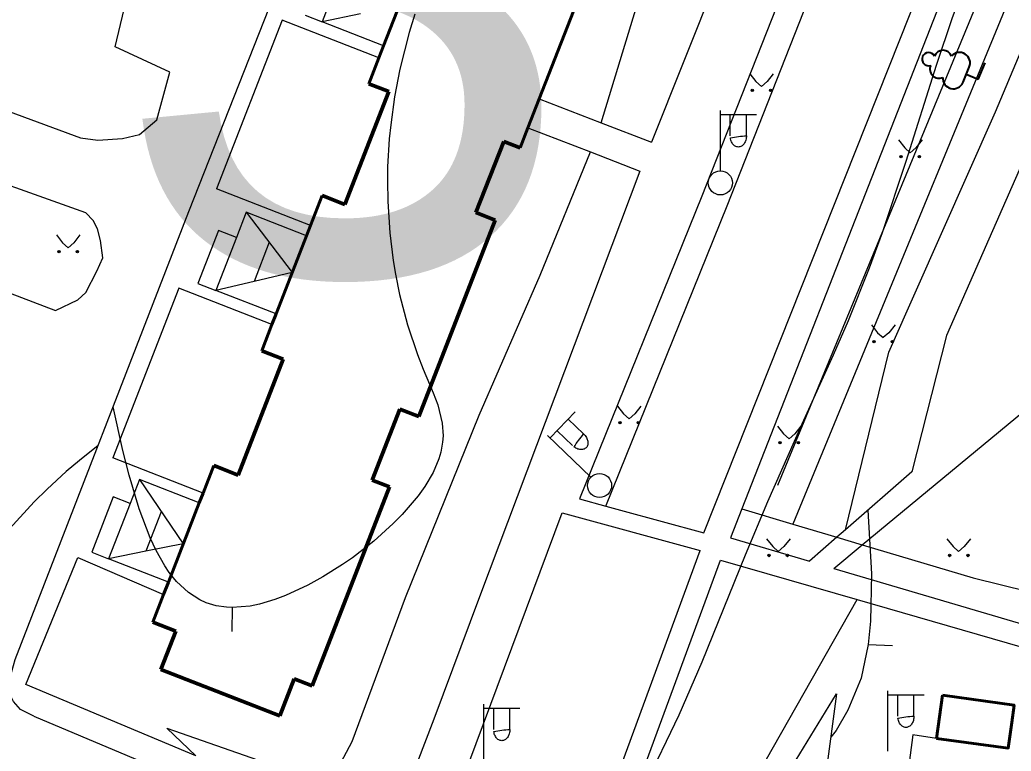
# Model space of a CAD drawing. Extents: x 1000 to 4000, y -5000 to -1000.
# Drawn here: x 1432.2 to 1514.5, y -4163 to -4102.2 of the extents above; entities that cross this region are included whole.
import ezdxf

# ---------------------------------------------------------------- set-up
doc = ezdxf.new("R2010")
doc.units = 0
doc.header["$MEASUREMENT"] = 0
for name, color, linetype in [('границы команд_1', 10, 'CONTINUOUS'), ('СЛОЙ_11', 7, 'CONTINUOUS'), ('СЛОЙ_24', 7, 'CONTINUOUS'), ('СЛОЙ_3', 7, 'CONTINUOUS'), ('СЛОЙ_37', 7, 'CONTINUOUS'), ('СЛОЙ_40', 7, 'CONTINUOUS'), ('СЛОЙ_41', 7, 'CONTINUOUS'), ('СЛОЙ_42', 7, 'CONTINUOUS'), ('СЛОЙ_50', 7, 'CONTINUOUS'), ('СЛОЙ_6', 7, 'CONTINUOUS'), ('СЛОЙ_7', 7, 'CONTINUOUS')]:
    doc.layers.add(name, color=color, linetype=linetype)
doc.styles.get("Standard").update_dxf_attribs({"font": 'txt', "height": 0.2})

# ---------------------------------------------------------------- blocks, each defined once
blk = doc.blocks.new('388_1_8')
at = {"layer": 'СЛОЙ_42', "color": 3, "linetype": 'Continuous'}
for q in [(-0.008, -1.651), (1.492, -2.738)]:
    blk.add_line((-0.008, -2.737), q, dxfattribs=at)
blk.add_lwpolyline([(-0.697, -1.651), (0.666, -1.652)], dxfattribs=at)
for centre, radius, start, end in [((-0.008, 1.718), 0.545, 89.99989, 220.50015), ((-0.008, 1.718), 0.545, 319.49963, 89.99989), ((-0.447, 0.61), 0.754, 88.13284, 226.66329), ((0.431, 0.61), 0.754, 313.3365, 91.86695), ((-0.688, -0.773), 0.879, 108.35311, 269.3874), ((0.672, -0.773), 0.879, 269.60966, 71.64667)]:
    blk.add_arc(centre, radius, start, end, dxfattribs=at)
blk = doc.blocks.new('*U116')
at = {"layer": 'СЛОЙ_41', "color": 3, "linetype": 'Continuous'}
for points in [[(0.669, -0.347), (0.667, -0.328), (0.669, -0.309)], [(0.674, -0.365), (0.669, -0.309), (0.674, -0.29)], [(0.669, -0.347), (0.669, -0.309), (0.674, -0.365)], [(0.683, -0.382), (0.674, -0.29), (0.683, -0.274)], [(0.674, -0.365), (0.674, -0.29), (0.683, -0.382)], [(0.696, -0.397), (0.683, -0.274), (0.696, -0.259)], [(0.683, -0.382), (0.683, -0.274), (0.696, -0.397)], [(0.71, -0.409), (0.696, -0.259), (0.71, -0.247)], [(0.696, -0.397), (0.696, -0.259), (0.71, -0.409)], [(0.727, -0.418), (0.71, -0.247), (0.727, -0.238)], [(0.71, -0.409), (0.71, -0.247), (0.727, -0.418)], [(0.746, -0.423), (0.727, -0.238), (0.746, -0.232)], [(0.727, -0.418), (0.727, -0.238), (0.746, -0.423)], [(0.765, -0.425), (0.746, -0.232), (0.765, -0.23)], [(0.746, -0.423), (0.746, -0.232), (0.765, -0.425)]]:
    blk.add_solid(points, dxfattribs=at)
at = {"layer": 'СЛОЙ_41', "color": 3, "linetype": 'Continuous', "extrusion": (0, 0, -1)}
for points in [[(-0.765, -0.425), (-0.765, -0.23), (-0.784, -0.423)], [(-0.784, -0.423), (-0.765, -0.23), (-0.784, -0.232)], [(-0.784, -0.423), (-0.784, -0.232), (-0.802, -0.418)], [(-0.802, -0.418), (-0.784, -0.232), (-0.802, -0.238)], [(-0.802, -0.418), (-0.802, -0.238), (-0.819, -0.409)], [(-0.819, -0.409), (-0.802, -0.238), (-0.819, -0.247)], [(-0.819, -0.409), (-0.819, -0.247), (-0.834, -0.397)], [(-0.834, -0.397), (-0.819, -0.247), (-0.834, -0.259)], [(-0.834, -0.397), (-0.834, -0.259), (-0.846, -0.382)], [(-0.846, -0.382), (-0.834, -0.259), (-0.846, -0.274)], [(-0.846, -0.382), (-0.846, -0.274), (-0.855, -0.365)], [(-0.855, -0.365), (-0.846, -0.274), (-0.855, -0.29)], [(-0.855, -0.365), (-0.855, -0.29), (-0.86, -0.347)], [(-0.86, -0.347), (-0.855, -0.29), (-0.86, -0.309)], [(-0.86, -0.347), (-0.86, -0.309), (-0.862, -0.328)]]:
    blk.add_solid(points, dxfattribs=at)
blk = doc.blocks.new('*U117')
at = {"layer": 'СЛОЙ_41', "color": 3, "linetype": 'Continuous'}
for points in [[(-0.852, -0.347), (-0.854, -0.328), (-0.852, -0.309)], [(-0.847, -0.365), (-0.852, -0.309), (-0.847, -0.29)], [(-0.852, -0.347), (-0.852, -0.309), (-0.847, -0.365)], [(-0.838, -0.382), (-0.847, -0.29), (-0.838, -0.274)], [(-0.847, -0.365), (-0.847, -0.29), (-0.838, -0.382)], [(-0.825, -0.397), (-0.838, -0.274), (-0.825, -0.259)], [(-0.838, -0.382), (-0.838, -0.274), (-0.825, -0.397)], [(-0.811, -0.409), (-0.825, -0.259), (-0.811, -0.247)], [(-0.825, -0.397), (-0.825, -0.259), (-0.811, -0.409)], [(-0.794, -0.418), (-0.811, -0.247), (-0.794, -0.238)], [(-0.811, -0.409), (-0.811, -0.247), (-0.794, -0.418)], [(-0.775, -0.423), (-0.794, -0.238), (-0.775, -0.232)], [(-0.794, -0.418), (-0.794, -0.238), (-0.775, -0.423)], [(-0.756, -0.425), (-0.775, -0.232), (-0.756, -0.23)], [(-0.775, -0.423), (-0.775, -0.232), (-0.756, -0.425)]]:
    blk.add_solid(points, dxfattribs=at)
at = {"layer": 'СЛОЙ_41', "color": 3, "linetype": 'Continuous', "extrusion": (0, 0, -1)}
for points in [[(0.756, -0.425), (0.756, -0.23), (0.737, -0.423)], [(0.737, -0.423), (0.756, -0.23), (0.737, -0.232)], [(0.737, -0.423), (0.737, -0.232), (0.719, -0.418)], [(0.719, -0.418), (0.737, -0.232), (0.719, -0.238)], [(0.719, -0.418), (0.719, -0.238), (0.702, -0.409)], [(0.702, -0.409), (0.719, -0.238), (0.702, -0.247)], [(0.702, -0.409), (0.702, -0.247), (0.687, -0.397)], [(0.687, -0.397), (0.702, -0.247), (0.687, -0.259)], [(0.687, -0.397), (0.687, -0.259), (0.675, -0.382)], [(0.675, -0.382), (0.687, -0.259), (0.675, -0.274)], [(0.675, -0.382), (0.675, -0.274), (0.666, -0.365)], [(0.666, -0.365), (0.675, -0.274), (0.666, -0.29)], [(0.666, -0.365), (0.666, -0.29), (0.661, -0.347)], [(0.661, -0.347), (0.666, -0.29), (0.661, -0.309)], [(0.661, -0.347), (0.661, -0.309), (0.659, -0.328)]]:
    blk.add_solid(points, dxfattribs=at)

msp = doc.modelspace()

# ---------------------------------------------------------------- linework, layer by layer
at = {"layer": 'СЛОЙ_11', "color": 253, "linetype": 'Continuous', "lineweight": 0}
for points in [[(1529.967, -4062.709), (1519.919, -4086.927), (1496.377, -4144.112)], [(1488.843, -4116.873), (1478.693, -4142.02)], [(1492.145, -4142.849), (1496.377, -4144.112)], [(1496.377, -4144.112), (1500.046, -4145.207)], [(1500.046, -4145.207), (1502.155, -4145.836)], [(1502.155, -4145.836), (1511.342, -4148.577)], [(1432.747, -4157.413), (1437.04, -4146.875)], [(1511.342, -4148.577), (1554.605, -4159.255)], [(1470.859, -4204.285), (1475.915, -4195.847), (1501.73, -4150.374)], [(1446.853, -4163.351), (1432.747, -4157.413)]]:
    msp.add_lwpolyline(points, dxfattribs=at)
at = {"layer": 'СЛОЙ_24', "color": 253, "linetype": 'Continuous', "lineweight": 0}
for p, q in [((1454.015, -4102.261), (1448.554, -4116.275)), ((1462.043, -4105.39), (1454.015, -4102.261)), ((1456.365, -4119.318), (1448.554, -4116.275)), ((1445.439, -4124.516), (1439.947, -4138.61)), ((1453.166, -4127.527), (1445.439, -4124.516)), ((1447.447, -4141.532), (1439.947, -4138.61)), ((1472.132, -4191.435), (1488.691, -4146.302)), ((1437.04, -4146.875), (1444.166, -4149.956)), ((1474.39, -4190.498), (1490.379, -4147.101))]:
    msp.add_line(p, q, dxfattribs=at)
for points in [[(1433.414, -4160.052), (1432.298, -4159.507), (1431.714, -4158.828), (1431.36, -4158.119), (1431.307, -4157.332), (1431.85, -4155.36), (1446.261, -4118.162), (1451.709, -4104.345), (1467.159, -4065.197), (1476.02, -4042.194), (1476.962, -4040.226), (1477.946, -4039.201)], [(1507.008, -4055.03), (1498.192, -4078.475), (1484.654, -4112.396)], [(1513.198, -4055.096), (1488.843, -4116.873)], [(1526.195, -4056.527), (1517.447, -4078.283), (1492.145, -4142.849)], [(1537.511, -4067.365), (1529.325, -4082.458), (1509.147, -4128.456), (1506.258, -4139.776), (1500.768, -4144.575)], [(1488.991, -4144.842), (1516.966, -4074.43)], [(1409.985, -4101.967), (1437.287, -4112.042), (1438.715, -4112.246), (1440.754, -4112.11), (1442.181, -4111.77), (1443.609, -4110.546), (1444.696, -4106.602), (1440.142, -4104.494), (1441.502, -4098.781), (1448.279, -4082.186)], [(1475.345, -4108.798), (1480.493, -4110.788)], [(1480.493, -4110.788), (1484.654, -4112.396)], [(1474.407, -4111.206), (1479.59, -4113.209)], [(1479.59, -4113.209), (1483.696, -4114.796)], [(1437.717, -4118.278), (1425.614, -4113.958)], [(1483.696, -4114.796), (1470.392, -4150.157)], [(1431.443, -4124.935), (1435.195, -4126.366), (1437.051, -4125.479), (1437.717, -4124.896), (1438.631, -4123.122), (1439.12, -4121.994), (1438.936, -4120.552), (1438.687, -4119.609), (1438.326, -4118.916), (1437.717, -4118.278)], [(1502.155, -4145.836), (1518.244, -4132.521), (1542.481, -4141.753), (1556.05, -4156.124), (1561.908, -4158.533), (1576.826, -4161.994)], [(1478.693, -4142.02), (1480.881, -4142.619)], [(1480.881, -4142.619), (1482.087, -4142.949)], [(1482.087, -4142.949), (1488.991, -4144.842)], [(1492.145, -4142.849), (1491.206, -4145.244)], [(1458.803, -4192.69), (1477.256, -4143.176)], [(1477.256, -4143.176), (1488.691, -4146.302)], [(1500.768, -4144.575), (1500.046, -4145.207)], [(1491.206, -4145.244), (1497.781, -4147.186)], [(1500.046, -4145.207), (1497.781, -4147.186)], [(1499.803, -4147.783), (1502.155, -4145.836)], [(1490.379, -4147.101), (1501.73, -4150.374)], [(1499.803, -4147.783), (1519.888, -4153.716), (1541.218, -4161.079)], [(1470.392, -4150.157), (1466.585, -4160.29), (1465.192, -4163.996), (1462.456, -4167.059)], [(1501.73, -4150.374), (1519.166, -4155.402), (1535.136, -4160.861)], [(1433.414, -4160.052), (1445.026, -4164.948), (1456.615, -4169.465), (1457.788, -4169.27), (1458.921, -4168.859), (1460.396, -4168.296), (1460.614, -4168.165)], [(1508.325, -4161.898), (1506.338, -4161.614), (1505.857, -4165.388), (1503.048, -4165.307), (1500.56, -4165.95), (1498.861, -4166.956)]]:
    msp.add_lwpolyline(points, dxfattribs=at)
at = {"layer": 'СЛОЙ_3', "color": 253, "linetype": 'Continuous', "lineweight": 0}
for p, q in [((1490.376, -4114.781), (1490.376, -4109.781)), ((1490.376, -4112.781), (1490.376, -4109.781)), ((1490.376, -4110.095), (1493.376, -4110.095)), ((1491.197, -4111.863), (1491.197, -4110.095)), ((1492.539, -4111.863), (1492.539, -4110.095)), ((1476.255, -4136.959), (1478.337, -4134.799)), ((1479.029, -4136.628), (1477.756, -4135.401)), ((1478.098, -4137.594), (1476.825, -4136.368)), ((1479.629, -4140.211), (1476.029, -4136.741)), ((1478.189, -4138.823), (1476.029, -4136.741)), ((1504.28, -4162.96), (1504.28, -4157.96)), ((1504.28, -4160.96), (1504.28, -4157.96)), ((1504.28, -4158.274), (1507.28, -4158.274)), ((1505.101, -4160.042), (1505.101, -4158.274)), ((1506.443, -4160.042), (1506.443, -4158.274)), ((1470.746, -4164.066), (1470.746, -4159.066)), ((1470.746, -4162.066), (1470.746, -4159.066)), ((1470.746, -4159.38), (1473.746, -4159.38)), ((1471.567, -4161.148), (1471.567, -4159.38)), ((1472.909, -4161.148), (1472.909, -4159.38))]:
    msp.add_line(p, q, dxfattribs=at)
for points in [[(1492.539, -4111.863, -0.035191), (1492.526, -4112.047, -0.036545), (1492.488, -4112.224, -0.03934), (1492.426, -4112.387, -0.0437), (1492.343, -4112.53, -0.049642), (1492.241, -4112.647, -0.056748), (1492.125, -4112.734, -0.0637), (1491.999, -4112.788, -0.068204), (1491.868, -4112.806, -0.068204), (1491.737, -4112.788, -0.0637), (1491.611, -4112.734, -0.056748), (1491.495, -4112.647, -0.049642), (1491.393, -4112.53, -0.0437), (1491.31, -4112.387, -0.03934), (1491.248, -4112.224, -0.036545), (1491.21, -4112.047, -0.035191)], [(1479.029, -4136.627, -0.035191), (1479.153, -4136.764, -0.036545), (1479.254, -4136.914, -0.03934), (1479.328, -4137.072, -0.0437), (1479.373, -4137.231, -0.049642), (1479.387, -4137.386, -0.056748), (1479.369, -4137.53, -0.0637), (1479.32, -4137.658, -0.068204), (1479.242, -4137.765, -0.068204), (1479.138, -4137.846, -0.0637), (1479.012, -4137.9, -0.056748), (1478.869, -4137.923, -0.049642), (1478.714, -4137.915, -0.0437), (1478.553, -4137.876, -0.03934), (1478.393, -4137.807, -0.036545), (1478.239, -4137.712, -0.035191)], [(1506.443, -4160.042, -0.035191), (1506.43, -4160.226, -0.036545), (1506.392, -4160.403, -0.03934), (1506.33, -4160.566, -0.0437), (1506.247, -4160.709, -0.049642), (1506.145, -4160.826, -0.056748), (1506.029, -4160.913, -0.0637), (1505.903, -4160.967, -0.068204), (1505.772, -4160.985, -0.068204), (1505.641, -4160.967, -0.0637), (1505.515, -4160.913, -0.056748), (1505.399, -4160.826, -0.049642), (1505.297, -4160.709, -0.0437), (1505.214, -4160.566, -0.03934), (1505.152, -4160.403, -0.036545), (1505.114, -4160.226, -0.035191)], [(1472.909, -4161.148, -0.035191), (1472.896, -4161.332, -0.036545), (1472.858, -4161.509, -0.03934), (1472.796, -4161.672, -0.0437), (1472.713, -4161.815, -0.049642), (1472.611, -4161.932, -0.056748), (1472.495, -4162.019, -0.0637), (1472.369, -4162.073, -0.068204), (1472.238, -4162.091, -0.068204), (1472.107, -4162.073, -0.0637), (1471.981, -4162.019, -0.056748), (1471.865, -4161.932, -0.049642), (1471.763, -4161.815, -0.0437), (1471.68, -4161.672, -0.03934), (1471.618, -4161.509, -0.036545), (1471.58, -4161.332, -0.035191)]]:
    msp.add_lwpolyline(points, format="xyb", close=True, dxfattribs=at)
for centre in [(1490.376, -4115.781), (1480.349, -4140.903)]:
    msp.add_circle(centre, 1, dxfattribs=at)
at = {"layer": 'СЛОЙ_37', "color": 253, "linetype": 'Continuous', "lineweight": 0}
for p, q in [((1500.003, -4158.186), (1498.861, -4166.956)), ((1444.449, -4161.041), (1446.853, -4163.351))]:
    msp.add_line(p, q, dxfattribs=at)
for points in [[(1480.493, -4110.788), (1485.21, -4095.244), (1489.9, -4080.35), (1499.008, -4066.002), (1503.562, -4055.189), (1503.63, -4054.169), (1503.358, -4048.253)], [(1500.768, -4144.575), (1504.344, -4129.829), (1513.206, -4109.894), (1524.288, -4083.497), (1531.893, -4063.351)], [(1480.881, -4142.619), (1490.929, -4117.698), (1502.903, -4087.327)], [(1444.449, -4161.041), (1456.08, -4165.112), (1457.052, -4165.184), (1458.672, -4164.355), (1459.825, -4162.158), (1464.254, -4150.197), (1470.359, -4135.068), (1475.432, -4123.438), (1479.59, -4113.209)], [(1478.422, -4205.347), (1479.467, -4204.735), (1480.511, -4203.726), (1481.195, -4202.285), (1481.591, -4200.7), (1483.789, -4190.596), (1488.013, -4177.547), (1493.018, -4169.642), (1500.003, -4158.186)]]:
    msp.add_lwpolyline(points, dxfattribs=at)
at = {"layer": 'СЛОЙ_40', "color": 253, "linetype": 'Continuous', "lineweight": 0}
msp.add_line((1495.153, -4140.864), (1528.347, -4060.469), dxfattribs=at)
at = {"layer": 'СЛОЙ_41', "color": 253, "linetype": 'Continuous', "lineweight": 0}
for p, q in [((1505.165, -4112.215), (1505.675, -4112.865)), ((1507.115, -4112.215), (1506.605, -4112.865)), ((1505.675, -4112.865), (1506.135, -4113.275)), ((1506.605, -4112.865), (1506.135, -4113.275)), ((1435.278, -4120.104), (1435.788, -4120.754)), ((1435.788, -4120.754), (1436.248, -4121.164)), ((1436.718, -4120.754), (1436.248, -4121.164)), ((1437.228, -4120.104), (1436.718, -4120.754)), ((1495.115, -4135.966), (1495.625, -4136.616)), ((1497.065, -4135.966), (1496.555, -4136.616)), ((1495.625, -4136.616), (1496.085, -4137.026)), ((1496.555, -4136.616), (1496.085, -4137.026)), ((1494.208, -4145.325), (1494.718, -4145.975)), ((1496.158, -4145.325), (1495.648, -4145.975)), ((1509.181, -4145.325), (1509.691, -4145.975)), ((1511.131, -4145.325), (1510.621, -4145.975)), ((1494.718, -4145.975), (1495.178, -4146.385)), ((1495.648, -4145.975), (1495.178, -4146.385)), ((1509.691, -4145.975), (1510.151, -4146.385)), ((1510.621, -4145.975), (1510.151, -4146.385))]:
    msp.add_line(p, q, dxfattribs=at)
for points in [[(1492.811, -4106.722), (1493.321, -4107.372), (1493.781, -4107.782)], [(1494.761, -4106.722), (1494.251, -4107.372), (1493.781, -4107.782)], [(1502.919, -4127.57), (1503.429, -4128.22), (1503.889, -4128.63)], [(1504.869, -4127.57), (1504.359, -4128.22), (1503.889, -4128.63)], [(1481.83, -4134.311), (1482.34, -4134.961), (1482.8, -4135.371)], [(1483.78, -4134.311), (1483.27, -4134.961), (1482.8, -4135.371)]]:
    msp.add_lwpolyline(points, dxfattribs=at)
for centre in [(1493.025, -4108.11), (1494.546, -4108.11), (1505.379, -4113.603), (1506.9, -4113.603), (1435.492, -4121.492), (1437.013, -4121.492), (1503.133, -4128.958), (1504.654, -4128.958), (1482.044, -4135.699), (1483.565, -4135.699), (1495.329, -4137.356), (1496.85, -4137.356), (1494.422, -4146.715), (1495.943, -4146.715), (1509.395, -4146.715), (1510.916, -4146.715)]:
    msp.add_circle(centre, 0.0976, dxfattribs=at)
for points in [[(1505.283, -4113.622), (1505.281, -4113.603), (1505.283, -4113.584)], [(1505.288, -4113.64), (1505.283, -4113.584), (1505.288, -4113.566)], [(1505.283, -4113.622), (1505.283, -4113.584), (1505.288, -4113.64)], [(1505.297, -4113.657), (1505.288, -4113.566), (1505.297, -4113.549)], [(1505.288, -4113.64), (1505.288, -4113.566), (1505.297, -4113.657)], [(1505.31, -4113.672), (1505.297, -4113.549), (1505.31, -4113.534)], [(1505.297, -4113.657), (1505.297, -4113.549), (1505.31, -4113.672)], [(1505.324, -4113.684), (1505.31, -4113.534), (1505.324, -4113.522)], [(1505.31, -4113.672), (1505.31, -4113.534), (1505.324, -4113.684)], [(1505.341, -4113.693), (1505.324, -4113.522), (1505.341, -4113.513)], [(1505.324, -4113.684), (1505.324, -4113.522), (1505.341, -4113.693)], [(1505.36, -4113.699), (1505.341, -4113.513), (1505.36, -4113.507)], [(1505.341, -4113.693), (1505.341, -4113.513), (1505.36, -4113.699)], [(1505.379, -4113.701), (1505.36, -4113.507), (1505.379, -4113.505)], [(1505.36, -4113.699), (1505.36, -4113.507), (1505.379, -4113.701)], [(1506.804, -4113.622), (1506.802, -4113.603), (1506.804, -4113.584)], [(1506.809, -4113.64), (1506.804, -4113.584), (1506.809, -4113.566)], [(1506.804, -4113.622), (1506.804, -4113.584), (1506.809, -4113.64)], [(1506.818, -4113.657), (1506.809, -4113.566), (1506.818, -4113.549)], [(1506.809, -4113.64), (1506.809, -4113.566), (1506.818, -4113.657)], [(1506.831, -4113.672), (1506.818, -4113.549), (1506.831, -4113.534)], [(1506.818, -4113.657), (1506.818, -4113.549), (1506.831, -4113.672)], [(1506.845, -4113.684), (1506.831, -4113.534), (1506.845, -4113.522)], [(1506.831, -4113.672), (1506.831, -4113.534), (1506.845, -4113.684)], [(1506.862, -4113.693), (1506.845, -4113.522), (1506.862, -4113.513)], [(1506.845, -4113.684), (1506.845, -4113.522), (1506.862, -4113.693)], [(1506.881, -4113.699), (1506.862, -4113.513), (1506.881, -4113.507)], [(1506.862, -4113.693), (1506.862, -4113.513), (1506.881, -4113.699)], [(1506.9, -4113.701), (1506.881, -4113.507), (1506.9, -4113.505)], [(1506.881, -4113.699), (1506.881, -4113.507), (1506.9, -4113.701)], [(1435.396, -4121.511), (1435.394, -4121.492), (1435.396, -4121.473)], [(1435.401, -4121.529), (1435.396, -4121.473), (1435.401, -4121.455)], [(1435.396, -4121.511), (1435.396, -4121.473), (1435.401, -4121.529)], [(1435.41, -4121.546), (1435.401, -4121.455), (1435.41, -4121.438)], [(1435.401, -4121.529), (1435.401, -4121.455), (1435.41, -4121.546)], [(1435.423, -4121.561), (1435.41, -4121.438), (1435.423, -4121.423)], [(1435.41, -4121.546), (1435.41, -4121.438), (1435.423, -4121.561)], [(1435.437, -4121.573), (1435.423, -4121.423), (1435.437, -4121.411)], [(1435.423, -4121.561), (1435.423, -4121.423), (1435.437, -4121.573)], [(1435.454, -4121.582), (1435.437, -4121.411), (1435.454, -4121.402)], [(1435.437, -4121.573), (1435.437, -4121.411), (1435.454, -4121.582)], [(1435.473, -4121.588), (1435.454, -4121.402), (1435.473, -4121.396)], [(1435.454, -4121.582), (1435.454, -4121.402), (1435.473, -4121.588)], [(1435.492, -4121.59), (1435.473, -4121.396), (1435.492, -4121.394)], [(1435.473, -4121.588), (1435.473, -4121.396), (1435.492, -4121.59)], [(1436.917, -4121.511), (1436.915, -4121.492), (1436.917, -4121.473)], [(1436.922, -4121.529), (1436.917, -4121.473), (1436.922, -4121.455)], [(1436.917, -4121.511), (1436.917, -4121.473), (1436.922, -4121.529)], [(1436.931, -4121.546), (1436.922, -4121.455), (1436.931, -4121.438)], [(1436.922, -4121.529), (1436.922, -4121.455), (1436.931, -4121.546)], [(1436.944, -4121.561), (1436.931, -4121.438), (1436.944, -4121.423)], [(1436.931, -4121.546), (1436.931, -4121.438), (1436.944, -4121.561)], [(1436.958, -4121.573), (1436.944, -4121.423), (1436.958, -4121.411)], [(1436.944, -4121.561), (1436.944, -4121.423), (1436.958, -4121.573)], [(1436.975, -4121.582), (1436.958, -4121.411), (1436.975, -4121.402)], [(1436.958, -4121.573), (1436.958, -4121.411), (1436.975, -4121.582)], [(1436.994, -4121.588), (1436.975, -4121.402), (1436.994, -4121.396)], [(1436.975, -4121.582), (1436.975, -4121.402), (1436.994, -4121.588)], [(1437.013, -4121.59), (1436.994, -4121.396), (1437.013, -4121.394)], [(1436.994, -4121.588), (1436.994, -4121.396), (1437.013, -4121.59)], [(1495.239, -4137.393), (1495.233, -4137.336), (1495.239, -4137.318)], [(1495.248, -4137.41), (1495.239, -4137.318), (1495.248, -4137.301)], [(1495.239, -4137.393), (1495.239, -4137.318), (1495.248, -4137.41)], [(1495.26, -4137.425), (1495.248, -4137.301), (1495.26, -4137.287)], [(1495.248, -4137.41), (1495.248, -4137.301), (1495.26, -4137.425)], [(1495.275, -4137.437), (1495.26, -4137.287), (1495.275, -4137.274)], [(1495.26, -4137.425), (1495.26, -4137.287), (1495.275, -4137.437)], [(1495.292, -4137.446), (1495.275, -4137.274), (1495.292, -4137.265)], [(1495.275, -4137.437), (1495.275, -4137.274), (1495.292, -4137.446)], [(1495.31, -4137.451), (1495.292, -4137.265), (1495.31, -4137.26)], [(1495.292, -4137.446), (1495.292, -4137.265), (1495.31, -4137.451)], [(1495.329, -4137.453), (1495.31, -4137.26), (1495.329, -4137.258)], [(1495.31, -4137.451), (1495.31, -4137.26), (1495.329, -4137.453)], [(1496.76, -4137.393), (1496.754, -4137.336), (1496.76, -4137.318)], [(1496.769, -4137.41), (1496.76, -4137.318), (1496.769, -4137.301)], [(1496.76, -4137.393), (1496.76, -4137.318), (1496.769, -4137.41)], [(1496.781, -4137.425), (1496.769, -4137.301), (1496.781, -4137.287)], [(1496.769, -4137.41), (1496.769, -4137.301), (1496.781, -4137.425)], [(1496.796, -4137.437), (1496.781, -4137.287), (1496.796, -4137.274)], [(1496.781, -4137.425), (1496.781, -4137.287), (1496.796, -4137.437)], [(1496.813, -4137.446), (1496.796, -4137.274), (1496.813, -4137.265)], [(1496.796, -4137.437), (1496.796, -4137.274), (1496.813, -4137.446)], [(1496.831, -4137.451), (1496.813, -4137.265), (1496.831, -4137.26)], [(1496.813, -4137.446), (1496.813, -4137.265), (1496.831, -4137.451)], [(1496.85, -4137.453), (1496.831, -4137.26), (1496.85, -4137.258)], [(1496.831, -4137.451), (1496.831, -4137.26), (1496.85, -4137.453)], [(1495.233, -4137.375), (1495.231, -4137.356), (1495.233, -4137.336)], [(1495.233, -4137.375), (1495.233, -4137.336), (1495.239, -4137.393)], [(1496.754, -4137.375), (1496.752, -4137.356), (1496.754, -4137.336)], [(1496.754, -4137.375), (1496.754, -4137.336), (1496.76, -4137.393)], [(1494.326, -4146.734), (1494.324, -4146.715), (1494.326, -4146.695)], [(1494.332, -4146.752), (1494.326, -4146.695), (1494.332, -4146.677)], [(1494.326, -4146.734), (1494.326, -4146.695), (1494.332, -4146.752)], [(1494.341, -4146.769), (1494.332, -4146.677), (1494.341, -4146.66)], [(1494.332, -4146.752), (1494.332, -4146.677), (1494.341, -4146.769)], [(1494.353, -4146.784), (1494.341, -4146.66), (1494.353, -4146.646)], [(1494.341, -4146.769), (1494.341, -4146.66), (1494.353, -4146.784)], [(1494.368, -4146.796), (1494.353, -4146.646), (1494.368, -4146.633)], [(1494.353, -4146.784), (1494.353, -4146.646), (1494.368, -4146.796)], [(1494.385, -4146.805), (1494.368, -4146.633), (1494.385, -4146.624)], [(1494.368, -4146.796), (1494.368, -4146.633), (1494.385, -4146.805)], [(1494.403, -4146.81), (1494.385, -4146.624), (1494.403, -4146.619)], [(1494.385, -4146.805), (1494.385, -4146.624), (1494.403, -4146.81)], [(1494.422, -4146.812), (1494.403, -4146.619), (1494.422, -4146.617)], [(1494.403, -4146.81), (1494.403, -4146.619), (1494.422, -4146.812)], [(1495.847, -4146.734), (1495.845, -4146.715), (1495.847, -4146.695)], [(1495.853, -4146.752), (1495.847, -4146.695), (1495.853, -4146.677)], [(1495.847, -4146.734), (1495.847, -4146.695), (1495.853, -4146.752)], [(1495.862, -4146.769), (1495.853, -4146.677), (1495.862, -4146.66)], [(1495.853, -4146.752), (1495.853, -4146.677), (1495.862, -4146.769)], [(1495.874, -4146.784), (1495.862, -4146.66), (1495.874, -4146.646)], [(1495.862, -4146.769), (1495.862, -4146.66), (1495.874, -4146.784)], [(1495.889, -4146.796), (1495.874, -4146.646), (1495.889, -4146.633)], [(1495.874, -4146.784), (1495.874, -4146.646), (1495.889, -4146.796)], [(1495.906, -4146.805), (1495.889, -4146.633), (1495.906, -4146.624)], [(1495.889, -4146.796), (1495.889, -4146.633), (1495.906, -4146.805)], [(1495.924, -4146.81), (1495.906, -4146.624), (1495.924, -4146.619)], [(1495.906, -4146.805), (1495.906, -4146.624), (1495.924, -4146.81)], [(1495.943, -4146.812), (1495.924, -4146.619), (1495.943, -4146.617)], [(1495.924, -4146.81), (1495.924, -4146.619), (1495.943, -4146.812)], [(1509.299, -4146.734), (1509.297, -4146.715), (1509.299, -4146.695)], [(1509.305, -4146.752), (1509.299, -4146.695), (1509.305, -4146.677)], [(1509.299, -4146.734), (1509.299, -4146.695), (1509.305, -4146.752)], [(1509.314, -4146.769), (1509.305, -4146.677), (1509.314, -4146.66)], [(1509.305, -4146.752), (1509.305, -4146.677), (1509.314, -4146.769)], [(1509.326, -4146.784), (1509.314, -4146.66), (1509.326, -4146.646)], [(1509.314, -4146.769), (1509.314, -4146.66), (1509.326, -4146.784)], [(1509.341, -4146.796), (1509.326, -4146.646), (1509.341, -4146.633)], [(1509.326, -4146.784), (1509.326, -4146.646), (1509.341, -4146.796)], [(1509.358, -4146.805), (1509.341, -4146.633), (1509.358, -4146.624)], [(1509.341, -4146.796), (1509.341, -4146.633), (1509.358, -4146.805)], [(1509.376, -4146.81), (1509.358, -4146.624), (1509.376, -4146.619)], [(1509.358, -4146.805), (1509.358, -4146.624), (1509.376, -4146.81)], [(1509.395, -4146.812), (1509.376, -4146.619), (1509.395, -4146.617)], [(1509.376, -4146.81), (1509.376, -4146.619), (1509.395, -4146.812)], [(1510.82, -4146.734), (1510.818, -4146.715), (1510.82, -4146.695)], [(1510.826, -4146.752), (1510.82, -4146.695), (1510.826, -4146.677)], [(1510.82, -4146.734), (1510.82, -4146.695), (1510.826, -4146.752)], [(1510.835, -4146.769), (1510.826, -4146.677), (1510.835, -4146.66)], [(1510.826, -4146.752), (1510.826, -4146.677), (1510.835, -4146.769)], [(1510.847, -4146.784), (1510.835, -4146.66), (1510.847, -4146.646)], [(1510.835, -4146.769), (1510.835, -4146.66), (1510.847, -4146.784)], [(1510.862, -4146.796), (1510.847, -4146.646), (1510.862, -4146.633)], [(1510.847, -4146.784), (1510.847, -4146.646), (1510.862, -4146.796)], [(1510.879, -4146.805), (1510.862, -4146.633), (1510.879, -4146.624)], [(1510.862, -4146.796), (1510.862, -4146.633), (1510.879, -4146.805)], [(1510.897, -4146.81), (1510.879, -4146.624), (1510.897, -4146.619)], [(1510.879, -4146.805), (1510.879, -4146.624), (1510.897, -4146.81)], [(1510.916, -4146.812), (1510.897, -4146.619), (1510.916, -4146.617)], [(1510.897, -4146.81), (1510.897, -4146.619), (1510.916, -4146.812)]]:
    msp.add_solid(points, dxfattribs=at)
at = {"layer": 'СЛОЙ_41', "color": 253, "linetype": 'Continuous', "lineweight": 0, "extrusion": (0, 0, -1)}
for points in [[(-1505.379, -4113.701), (-1505.379, -4113.505), (-1505.398, -4113.699)], [(-1505.398, -4113.699), (-1505.379, -4113.505), (-1505.398, -4113.507)], [(-1505.398, -4113.699), (-1505.398, -4113.507), (-1505.416, -4113.693)], [(-1505.416, -4113.693), (-1505.398, -4113.507), (-1505.416, -4113.513)], [(-1505.416, -4113.693), (-1505.416, -4113.513), (-1505.433, -4113.684)], [(-1505.433, -4113.684), (-1505.416, -4113.513), (-1505.433, -4113.522)], [(-1505.433, -4113.684), (-1505.433, -4113.522), (-1505.448, -4113.672)], [(-1505.448, -4113.672), (-1505.433, -4113.522), (-1505.448, -4113.534)], [(-1505.448, -4113.672), (-1505.448, -4113.534), (-1505.46, -4113.657)], [(-1505.46, -4113.657), (-1505.448, -4113.534), (-1505.46, -4113.549)], [(-1505.46, -4113.657), (-1505.46, -4113.549), (-1505.469, -4113.64)], [(-1505.469, -4113.64), (-1505.46, -4113.549), (-1505.469, -4113.566)], [(-1505.469, -4113.64), (-1505.469, -4113.566), (-1505.474, -4113.622)], [(-1505.474, -4113.622), (-1505.469, -4113.566), (-1505.474, -4113.584)], [(-1505.474, -4113.622), (-1505.474, -4113.584), (-1505.476, -4113.603)], [(-1506.9, -4113.701), (-1506.9, -4113.505), (-1506.919, -4113.699)], [(-1506.919, -4113.699), (-1506.9, -4113.505), (-1506.919, -4113.507)], [(-1506.919, -4113.699), (-1506.919, -4113.507), (-1506.937, -4113.693)], [(-1506.937, -4113.693), (-1506.919, -4113.507), (-1506.937, -4113.513)], [(-1506.937, -4113.693), (-1506.937, -4113.513), (-1506.954, -4113.684)], [(-1506.954, -4113.684), (-1506.937, -4113.513), (-1506.954, -4113.522)], [(-1506.954, -4113.684), (-1506.954, -4113.522), (-1506.969, -4113.672)], [(-1506.969, -4113.672), (-1506.954, -4113.522), (-1506.969, -4113.534)], [(-1506.969, -4113.672), (-1506.969, -4113.534), (-1506.981, -4113.657)], [(-1506.981, -4113.657), (-1506.969, -4113.534), (-1506.981, -4113.549)], [(-1506.981, -4113.657), (-1506.981, -4113.549), (-1506.99, -4113.64)], [(-1506.99, -4113.64), (-1506.981, -4113.549), (-1506.99, -4113.566)], [(-1506.99, -4113.64), (-1506.99, -4113.566), (-1506.995, -4113.622)], [(-1506.995, -4113.622), (-1506.99, -4113.566), (-1506.995, -4113.584)], [(-1506.995, -4113.622), (-1506.995, -4113.584), (-1506.997, -4113.603)], [(-1435.492, -4121.59), (-1435.492, -4121.394), (-1435.511, -4121.588)], [(-1435.511, -4121.588), (-1435.492, -4121.394), (-1435.511, -4121.396)], [(-1435.511, -4121.588), (-1435.511, -4121.396), (-1435.529, -4121.582)], [(-1435.529, -4121.582), (-1435.511, -4121.396), (-1435.529, -4121.402)], [(-1435.529, -4121.582), (-1435.529, -4121.402), (-1435.546, -4121.573)], [(-1435.546, -4121.573), (-1435.529, -4121.402), (-1435.546, -4121.411)], [(-1435.546, -4121.573), (-1435.546, -4121.411), (-1435.561, -4121.561)], [(-1435.561, -4121.561), (-1435.546, -4121.411), (-1435.561, -4121.423)], [(-1435.561, -4121.561), (-1435.561, -4121.423), (-1435.573, -4121.546)], [(-1435.573, -4121.546), (-1435.561, -4121.423), (-1435.573, -4121.438)], [(-1435.573, -4121.546), (-1435.573, -4121.438), (-1435.582, -4121.529)], [(-1435.582, -4121.529), (-1435.573, -4121.438), (-1435.582, -4121.455)], [(-1435.582, -4121.529), (-1435.582, -4121.455), (-1435.587, -4121.511)], [(-1435.587, -4121.511), (-1435.582, -4121.455), (-1435.587, -4121.473)], [(-1435.587, -4121.511), (-1435.587, -4121.473), (-1435.589, -4121.492)], [(-1437.013, -4121.59), (-1437.013, -4121.394), (-1437.032, -4121.588)], [(-1437.032, -4121.588), (-1437.013, -4121.394), (-1437.032, -4121.396)], [(-1437.032, -4121.588), (-1437.032, -4121.396), (-1437.05, -4121.582)], [(-1437.05, -4121.582), (-1437.032, -4121.396), (-1437.05, -4121.402)], [(-1437.05, -4121.582), (-1437.05, -4121.402), (-1437.067, -4121.573)], [(-1437.067, -4121.573), (-1437.05, -4121.402), (-1437.067, -4121.411)], [(-1437.067, -4121.573), (-1437.067, -4121.411), (-1437.082, -4121.561)], [(-1437.082, -4121.561), (-1437.067, -4121.411), (-1437.082, -4121.423)], [(-1437.082, -4121.561), (-1437.082, -4121.423), (-1437.094, -4121.546)], [(-1437.094, -4121.546), (-1437.082, -4121.423), (-1437.094, -4121.438)], [(-1437.094, -4121.546), (-1437.094, -4121.438), (-1437.103, -4121.529)], [(-1437.103, -4121.529), (-1437.094, -4121.438), (-1437.103, -4121.455)], [(-1437.103, -4121.529), (-1437.103, -4121.455), (-1437.108, -4121.511)], [(-1437.108, -4121.511), (-1437.103, -4121.455), (-1437.108, -4121.473)], [(-1437.108, -4121.511), (-1437.108, -4121.473), (-1437.11, -4121.492)], [(-1495.329, -4137.453), (-1495.329, -4137.258), (-1495.348, -4137.451)], [(-1495.348, -4137.451), (-1495.329, -4137.258), (-1495.348, -4137.26)], [(-1495.348, -4137.451), (-1495.348, -4137.26), (-1495.366, -4137.446)], [(-1495.366, -4137.446), (-1495.348, -4137.26), (-1495.366, -4137.265)], [(-1495.366, -4137.446), (-1495.366, -4137.265), (-1495.383, -4137.437)], [(-1495.383, -4137.437), (-1495.366, -4137.265), (-1495.383, -4137.274)], [(-1495.383, -4137.437), (-1495.383, -4137.274), (-1495.398, -4137.425)], [(-1495.398, -4137.425), (-1495.383, -4137.274), (-1495.398, -4137.287)], [(-1495.398, -4137.425), (-1495.398, -4137.287), (-1495.41, -4137.41)], [(-1495.41, -4137.41), (-1495.398, -4137.287), (-1495.41, -4137.301)], [(-1495.41, -4137.41), (-1495.41, -4137.301), (-1495.419, -4137.393)], [(-1495.419, -4137.393), (-1495.41, -4137.301), (-1495.419, -4137.318)], [(-1495.419, -4137.393), (-1495.419, -4137.318), (-1495.425, -4137.375)], [(-1495.425, -4137.375), (-1495.419, -4137.318), (-1495.425, -4137.336)], [(-1496.85, -4137.453), (-1496.85, -4137.258), (-1496.869, -4137.451)], [(-1496.869, -4137.451), (-1496.85, -4137.258), (-1496.869, -4137.26)], [(-1496.869, -4137.451), (-1496.869, -4137.26), (-1496.887, -4137.446)], [(-1496.887, -4137.446), (-1496.869, -4137.26), (-1496.887, -4137.265)], [(-1496.887, -4137.446), (-1496.887, -4137.265), (-1496.904, -4137.437)], [(-1496.904, -4137.437), (-1496.887, -4137.265), (-1496.904, -4137.274)], [(-1496.904, -4137.437), (-1496.904, -4137.274), (-1496.919, -4137.425)], [(-1496.919, -4137.425), (-1496.904, -4137.274), (-1496.919, -4137.287)], [(-1496.919, -4137.425), (-1496.919, -4137.287), (-1496.931, -4137.41)], [(-1496.931, -4137.41), (-1496.919, -4137.287), (-1496.931, -4137.301)], [(-1496.931, -4137.41), (-1496.931, -4137.301), (-1496.94, -4137.393)], [(-1496.94, -4137.393), (-1496.931, -4137.301), (-1496.94, -4137.318)], [(-1496.94, -4137.393), (-1496.94, -4137.318), (-1496.946, -4137.375)], [(-1496.946, -4137.375), (-1496.94, -4137.318), (-1496.946, -4137.336)], [(-1495.425, -4137.375), (-1495.425, -4137.336), (-1495.427, -4137.356)], [(-1496.946, -4137.375), (-1496.946, -4137.336), (-1496.948, -4137.356)], [(-1494.422, -4146.812), (-1494.422, -4146.617), (-1494.441, -4146.81)], [(-1494.441, -4146.81), (-1494.422, -4146.617), (-1494.441, -4146.619)], [(-1494.441, -4146.81), (-1494.441, -4146.619), (-1494.459, -4146.805)], [(-1494.459, -4146.805), (-1494.441, -4146.619), (-1494.459, -4146.624)], [(-1494.459, -4146.805), (-1494.459, -4146.624), (-1494.476, -4146.796)], [(-1494.476, -4146.796), (-1494.459, -4146.624), (-1494.476, -4146.633)], [(-1494.476, -4146.796), (-1494.476, -4146.633), (-1494.491, -4146.784)], [(-1494.491, -4146.784), (-1494.476, -4146.633), (-1494.491, -4146.646)], [(-1494.491, -4146.784), (-1494.491, -4146.646), (-1494.503, -4146.769)], [(-1494.503, -4146.769), (-1494.491, -4146.646), (-1494.503, -4146.66)], [(-1494.503, -4146.769), (-1494.503, -4146.66), (-1494.512, -4146.752)], [(-1494.512, -4146.752), (-1494.503, -4146.66), (-1494.512, -4146.677)], [(-1494.512, -4146.752), (-1494.512, -4146.677), (-1494.518, -4146.734)], [(-1494.518, -4146.734), (-1494.512, -4146.677), (-1494.518, -4146.695)], [(-1494.518, -4146.734), (-1494.518, -4146.695), (-1494.52, -4146.715)], [(-1495.943, -4146.812), (-1495.943, -4146.617), (-1495.962, -4146.81)], [(-1495.962, -4146.81), (-1495.943, -4146.617), (-1495.962, -4146.619)], [(-1495.962, -4146.81), (-1495.962, -4146.619), (-1495.98, -4146.805)], [(-1495.98, -4146.805), (-1495.962, -4146.619), (-1495.98, -4146.624)], [(-1495.98, -4146.805), (-1495.98, -4146.624), (-1495.997, -4146.796)], [(-1495.997, -4146.796), (-1495.98, -4146.624), (-1495.997, -4146.633)], [(-1495.997, -4146.796), (-1495.997, -4146.633), (-1496.012, -4146.784)], [(-1496.012, -4146.784), (-1495.997, -4146.633), (-1496.012, -4146.646)], [(-1496.012, -4146.784), (-1496.012, -4146.646), (-1496.024, -4146.769)], [(-1496.024, -4146.769), (-1496.012, -4146.646), (-1496.024, -4146.66)], [(-1496.024, -4146.769), (-1496.024, -4146.66), (-1496.033, -4146.752)], [(-1496.033, -4146.752), (-1496.024, -4146.66), (-1496.033, -4146.677)], [(-1496.033, -4146.752), (-1496.033, -4146.677), (-1496.039, -4146.734)], [(-1496.039, -4146.734), (-1496.033, -4146.677), (-1496.039, -4146.695)], [(-1496.039, -4146.734), (-1496.039, -4146.695), (-1496.041, -4146.715)], [(-1509.395, -4146.812), (-1509.395, -4146.617), (-1509.414, -4146.81)], [(-1509.414, -4146.81), (-1509.395, -4146.617), (-1509.414, -4146.619)], [(-1509.414, -4146.81), (-1509.414, -4146.619), (-1509.432, -4146.805)], [(-1509.432, -4146.805), (-1509.414, -4146.619), (-1509.432, -4146.624)], [(-1509.432, -4146.805), (-1509.432, -4146.624), (-1509.449, -4146.796)], [(-1509.449, -4146.796), (-1509.432, -4146.624), (-1509.449, -4146.633)], [(-1509.449, -4146.796), (-1509.449, -4146.633), (-1509.464, -4146.784)], [(-1509.464, -4146.784), (-1509.449, -4146.633), (-1509.464, -4146.646)], [(-1509.464, -4146.784), (-1509.464, -4146.646), (-1509.476, -4146.769)], [(-1509.476, -4146.769), (-1509.464, -4146.646), (-1509.476, -4146.66)], [(-1509.476, -4146.769), (-1509.476, -4146.66), (-1509.485, -4146.752)], [(-1509.485, -4146.752), (-1509.476, -4146.66), (-1509.485, -4146.677)], [(-1509.485, -4146.752), (-1509.485, -4146.677), (-1509.491, -4146.734)], [(-1509.491, -4146.734), (-1509.485, -4146.677), (-1509.491, -4146.695)], [(-1509.491, -4146.734), (-1509.491, -4146.695), (-1509.493, -4146.715)], [(-1510.916, -4146.812), (-1510.916, -4146.617), (-1510.935, -4146.81)], [(-1510.935, -4146.81), (-1510.916, -4146.617), (-1510.935, -4146.619)], [(-1510.935, -4146.81), (-1510.935, -4146.619), (-1510.953, -4146.805)], [(-1510.953, -4146.805), (-1510.935, -4146.619), (-1510.953, -4146.624)], [(-1510.953, -4146.805), (-1510.953, -4146.624), (-1510.97, -4146.796)], [(-1510.97, -4146.796), (-1510.953, -4146.624), (-1510.97, -4146.633)], [(-1510.97, -4146.796), (-1510.97, -4146.633), (-1510.985, -4146.784)], [(-1510.985, -4146.784), (-1510.97, -4146.633), (-1510.985, -4146.646)], [(-1510.985, -4146.784), (-1510.985, -4146.646), (-1510.997, -4146.769)], [(-1510.997, -4146.769), (-1510.985, -4146.646), (-1510.997, -4146.66)], [(-1510.997, -4146.769), (-1510.997, -4146.66), (-1511.006, -4146.752)], [(-1511.006, -4146.752), (-1510.997, -4146.66), (-1511.006, -4146.677)], [(-1511.006, -4146.752), (-1511.006, -4146.677), (-1511.012, -4146.734)], [(-1511.012, -4146.734), (-1511.006, -4146.677), (-1511.012, -4146.695)], [(-1511.012, -4146.734), (-1511.012, -4146.695), (-1511.014, -4146.715)]]:
    msp.add_solid(points, dxfattribs=at)
at = {"layer": 'СЛОЙ_50', "color": 253, "linetype": 'Continuous', "lineweight": 0}
for p, q in [((1449.865, -4151.037), (1449.834, -4153.037)), ((1502.654, -4154.092), (1504.652, -4154.184))]:
    msp.add_line(p, q, dxfattribs=at)
for points in [[(1485.152, -4163.665), (1485.912, -4162.136), (1486.945, -4159.954), (1488.875, -4155.548), (1492.473, -4146.659), (1494.305, -4142.229), (1497.171, -4135.784), (1499.757, -4130.068), (1501.007, -4127.194), (1502.766, -4122.841), (1503.837, -4119.907), (1505.8, -4113.972), (1508.316, -4106.012), (1509.653, -4102.053), (1511.115, -4098.131), (1511.91, -4096.189), (1513.664, -4092.302), (1514.917, -4089.737)], [(1465.017, -4101.785), (1464.552, -4103.291), (1463.78, -4106.336), (1463.339, -4108.64), (1463.018, -4110.956), (1462.903, -4112.117), (1462.765, -4114.439), (1462.743, -4115.6), (1462.767, -4117.338), (1462.937, -4119.933), (1463.223, -4122.223), (1463.414, -4123.361), (1463.762, -4125.054), (1464.421, -4127.563), (1465.248, -4130.027), (1465.725, -4131.239), (1466.555, -4133.22), (1466.917, -4134.215), (1467.286, -4135.736), (1467.359, -4136.778), (1467.33, -4137.311), (1467.19, -4138.128), (1467.025, -4138.687), (1466.534, -4139.83), (1465.847, -4140.992), (1465.291, -4141.77), (1463.977, -4143.315), (1463.233, -4144.072), (1461.607, -4145.535), (1459.844, -4146.898), (1459.031, -4147.463), (1457.378, -4148.5), (1456.134, -4149.184), (1454.301, -4150.034), (1453.414, -4150.37), (1452.142, -4150.751), (1451.345, -4150.917), (1449.865, -4151.037), (1449.403, -4151.017), (1448.526, -4150.885), (1447.707, -4150.636), (1447.191, -4150.405), (1446.227, -4149.793), (1445.243, -4148.869), (1444.641, -4148.119)], [(1444.641, -4148.119), (1444.26, -4147.56), (1443.547, -4146.305), (1443.05, -4145.247), (1442.136, -4142.839), (1441.306, -4140.059), (1440.786, -4138.008), (1439.985, -4134.361)], [(1438.734, -4137.591), (1437.189, -4138.819), (1436.093, -4139.752), (1434.506, -4141.199), (1433.428, -4142.265), (1431.389, -4144.494), (1429.494, -4146.844), (1428.305, -4148.472), (1426.088, -4151.861), (1424.551, -4154.505), (1423.58, -4156.311), (1421.748, -4160.011), (1420.88, -4161.899), (1419.221, -4165.733)], [(1502.61, -4142.965), (1502.92, -4148.245), (1502.845, -4152.159), (1502.654, -4154.092), (1502.056, -4156.894), (1500.965, -4159.567), (1499.974, -4161.253), (1499.532, -4161.804)]]:
    msp.add_lwpolyline(points, dxfattribs=at)
at = {"layer": 'СЛОЙ_6', "color": 253, "linetype": 'Continuous', "lineweight": 50}
for p, q in [((1462.86, -4108.191), (1461.203, -4107.546)), ((1459.205, -4117.572), (1462.86, -4108.191)), ((1470.094, -4118.25), (1472.398, -4112.34)), ((1473.759, -4112.87), (1472.398, -4112.34)), ((1459.205, -4117.572), (1457.33, -4116.842)), ((1471.69, -4118.872), (1470.094, -4118.25)), ((1465.339, -4135.173), (1471.69, -4118.872)), ((1454.105, -4130.419), (1452.311, -4129.721)), ((1450.356, -4140.041), (1454.105, -4130.419)), ((1461.483, -4140.463), (1463.781, -4134.566)), ((1465.339, -4135.173), (1463.781, -4134.566)), ((1450.356, -4140.041), (1448.335, -4139.253)), ((1462.929, -4141.027), (1461.483, -4140.463)), ((1456.5, -4157.527), (1462.929, -4141.027)), ((1445.184, -4152.992), (1443.274, -4152.247)), ((1443.943, -4156.178), (1445.184, -4152.992)), ((1453.807, -4160.021), (1443.943, -4156.178)), ((1453.807, -4160.021), (1455.006, -4156.945)), ((1456.5, -4157.527), (1455.006, -4156.945))]:
    msp.add_line(p, q, dxfattribs=at)
at = {"layer": 'СЛОЙ_6', "color": 253, "linetype": 'Continuous', "lineweight": 40}
for points in [[(1475.345, -4108.798), (1480.034, -4096.76)], [(1462.425, -4104.41), (1464.936, -4097.966)], [(1462.043, -4105.39), (1462.425, -4104.41)], [(1461.203, -4107.546), (1462.043, -4105.39)], [(1474.407, -4111.206), (1475.345, -4108.798)], [(1473.759, -4112.87), (1474.407, -4111.206)], [(1456.365, -4119.318), (1457.33, -4116.842)], [(1456.034, -4120.169), (1456.365, -4119.318)], [(1453.505, -4126.658), (1456.034, -4120.169)], [(1453.166, -4127.527), (1453.505, -4126.658)], [(1452.311, -4129.721), (1453.166, -4127.527)], [(1447.447, -4141.532), (1448.335, -4139.253)], [(1447.127, -4142.354), (1447.447, -4141.532)], [(1444.57, -4148.92), (1447.127, -4142.354)], [(1444.166, -4149.956), (1444.57, -4148.92)], [(1443.274, -4152.247), (1444.166, -4149.956)], [(1508.325, -4161.898), (1508.812, -4158.322)], [(1508.812, -4158.322), (1514.757, -4159.131), (1514.56, -4160.581)], [(1514.56, -4160.581), (1514.27, -4162.707), (1508.325, -4161.898)]]:
    msp.add_lwpolyline(points, dxfattribs=at)
at = {"layer": 'СЛОЙ_7', "color": 253, "linetype": 'Continuous', "lineweight": 0}
for p, q in [((1459.029, -4098.029), (1457.318, -4102.419)), ((1455.916, -4101.873), (1457.318, -4102.419)), ((1460.524, -4101.741), (1457.318, -4102.419)), ((1462.425, -4104.41), (1457.318, -4102.419)), ((1451.033, -4118.22), (1450.211, -4120.327)), ((1456.034, -4120.169), (1451.033, -4118.22)), ((1451.033, -4118.22), (1454.847, -4123.215)), ((1448.724, -4119.748), (1447.017, -4124.129)), ((1450.211, -4120.327), (1448.724, -4119.748)), ((1450.211, -4120.327), (1448.504, -4124.709)), ((1452.94, -4120.717), (1451.675, -4123.962)), ((1454.847, -4123.215), (1451.675, -4123.962)), ((1447.017, -4124.129), (1448.504, -4124.709)), ((1451.675, -4123.962), (1448.504, -4124.709)), ((1453.505, -4126.658), (1448.504, -4124.709)), ((1442.161, -4140.42), (1441.389, -4142.401)), ((1447.127, -4142.354), (1442.161, -4140.42)), ((1442.161, -4140.42), (1445.805, -4145.75)), ((1439.996, -4141.858), (1438.21, -4146.443)), ((1441.389, -4142.401), (1439.996, -4141.858)), ((1441.389, -4142.401), (1439.603, -4146.986)), ((1443.983, -4143.085), (1442.704, -4146.368)), ((1442.704, -4146.368), (1439.603, -4146.986)), ((1445.805, -4145.75), (1442.704, -4146.368)), ((1438.21, -4146.443), (1439.603, -4146.986)), ((1444.57, -4148.92), (1439.603, -4146.986))]:
    msp.add_line(p, q, dxfattribs=at)

# ---------------------------------------------------------------- block references
at = {"layer": 'СЛОЙ_41', "color": 253, "linetype": 'Continuous', "lineweight": 0}
for name, p in [('*U117', (1493.781, -4107.782)), ('*U116', (1493.781, -4107.782)), ('*U117', (1503.889, -4128.63)), ('*U116', (1503.889, -4128.63)), ('*U117', (1482.8, -4135.371)), ('*U116', (1482.8, -4135.371))]:
    msp.add_blockref(name, p, dxfattribs=at)
at = {"layer": 'СЛОЙ_42', "color": 253, "linetype": 'Continuous', "lineweight": 0, "rotation": 67.56540042662608}
msp.add_blockref('388_1_8', (1509.254, -4106.159), dxfattribs=at)

# ---------------------------------------------------------------- texts
at = {"layer": 'границы команд_1', "color": 251, "lineweight": 0, "insert": (1439.751, -4073.306), "char_height": 50, "attachment_point": 1}
msp.add_mtext_dynamic_manual_height_columns('{\\fArial|b0|i0|c204|p34;\\C6;3}', width=31.02658, gutter_width=1, heights=[0], dxfattribs=at)

doc.saveas('drawing.dxf')
